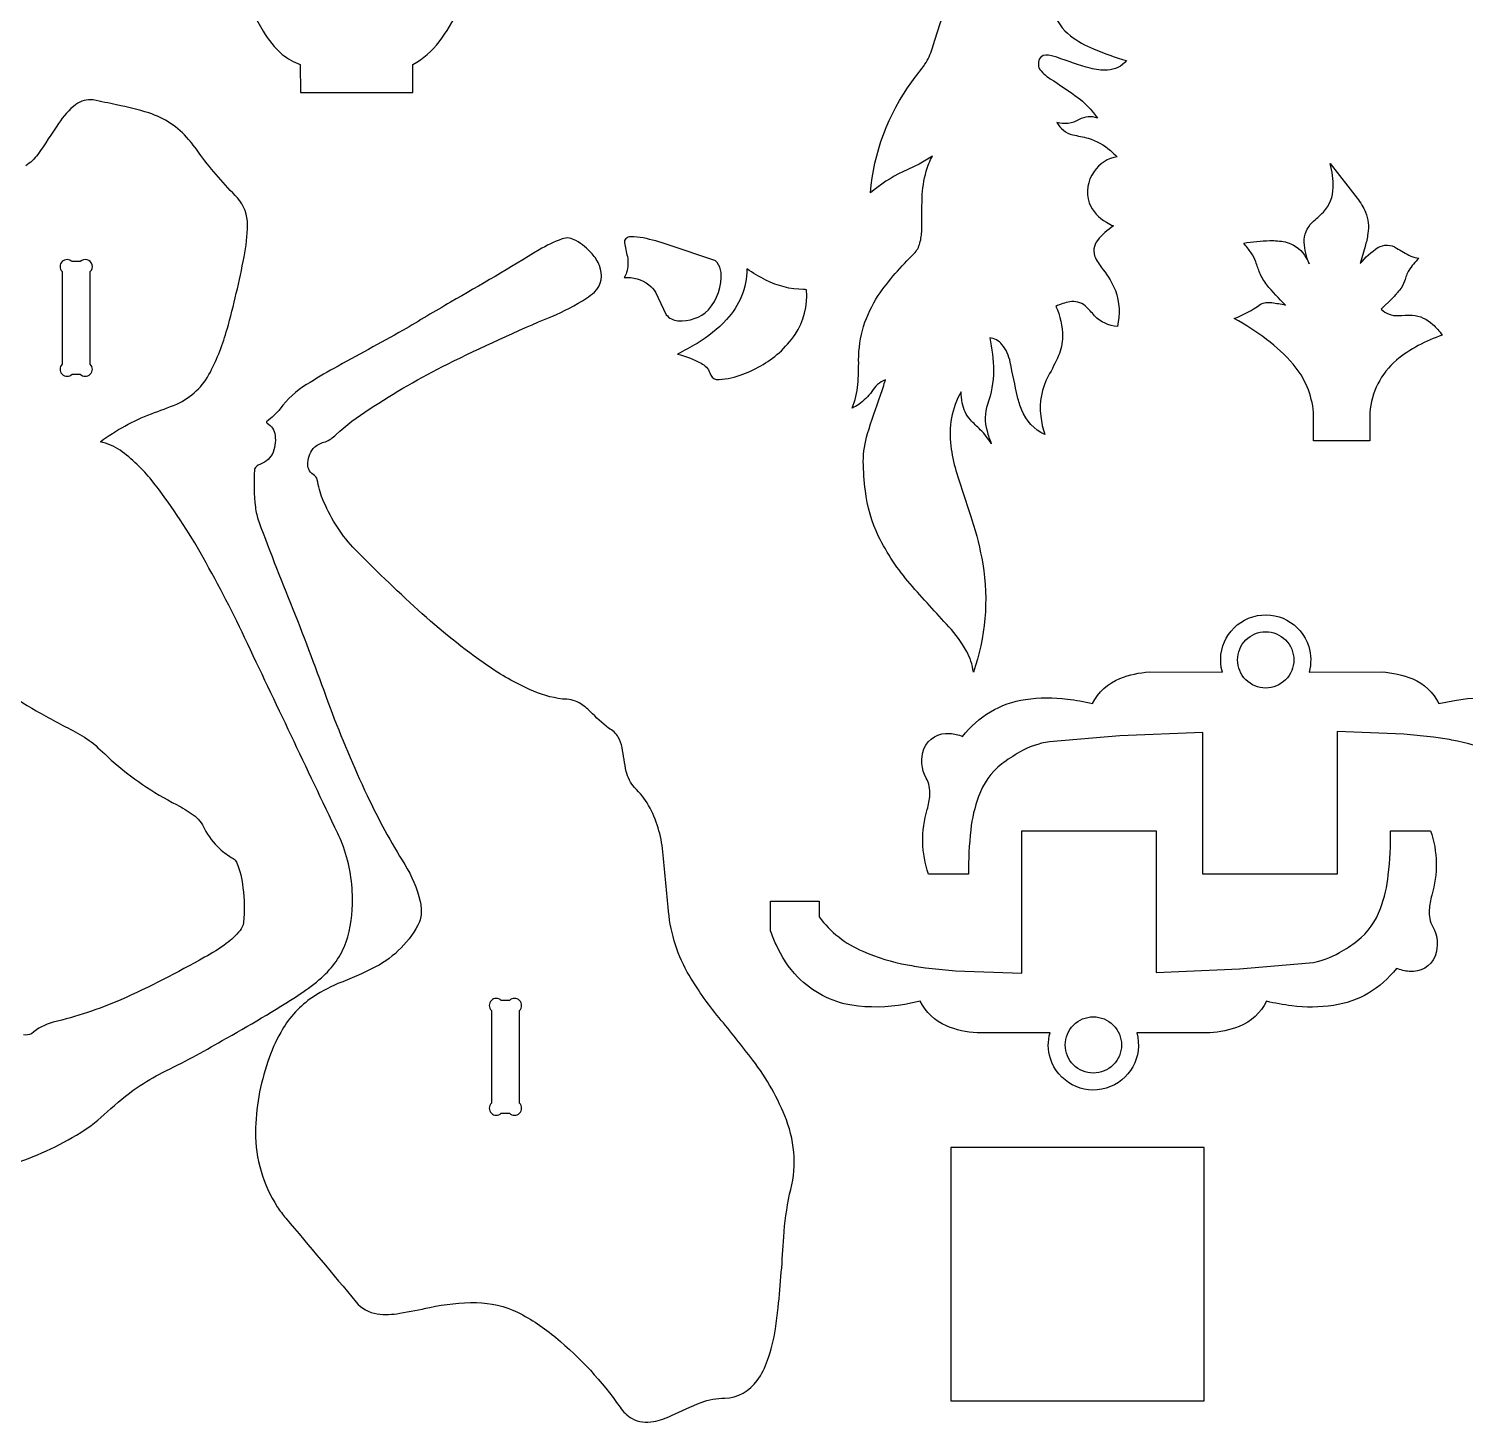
# Model space of a CAD drawing. Extents: x -775 to 742, y -538 to 729.
# Drawn here: x -186.8 to 119.4, y -519 to -222 of the extents above; entities that cross this region are included whole.
import ezdxf

# ---------------------------------------------------------------- set-up
doc = ezdxf.new("R2010")
doc.units = 0
doc.header["$MEASUREMENT"] = 0
doc.layers.get('0').update_dxf_attribs({"linetype": 'CONTINUOUS'})

msp = doc.modelspace()

# ---------------------------------------------------------------- linework, layer by layer
for points in [[(31.66, -218.34, 0.159769), (35.26, -223.54, 0.065779), (40.19, -226.36, 0.029941), (47.24, -228.85, -0.206916), (43.14, -230.85, -0.081775), (39.49, -230.48, -0.016954), (32.34, -228.11, 0.064515), (30.02, -227.66, 0.399711), (28.48, -229.14, 0.045603), (28.51, -230.39, 0.096194), (30.93, -232.69, -0.015351), (36.94, -236.8, -0.055443), (40.18, -239.95, -0.026995), (41.01, -241.12, 0.229102), (37.1, -241.42, -0.208807), (32.37, -242.01, 0.204628), (35.76, -244.69, -0.016988), (39.05, -245.36, -0.107431), (43.79, -248.03, -0.022475), (45.25, -249.36, 0.218712), (40.29, -252.5, 0.242792), (39.26, -259.16, 0.171211), (42.94, -263.3, 0.034263), (44.43, -264.06, 0.079498), (41.03, -267.15, 0.288426), (40.59, -270.88, 0.058521), (42.27, -273.45, -0.0702), (44.85, -277.86, -0.147236), (45.27, -285.5, -0.181166), (40.42, -283.24, 0.021509), (38.4, -281.11, 0.230598), (35.14, -280.25, 0.065123), (32.17, -281.21, -0.102302), (33.57, -287.68, -0.091665), (32.72, -291.72, -0.024357), (30.54, -296.06, 0.156722), (28.93, -304.61, 0.053485), (29.78, -308.53, -0.192414), (24.92, -303.31, -0.043722), (23.98, -300.49, -0.004509), (22.43, -293.13, 0.118447), (20.67, -289.32, 0.179303), (18.06, -287.91, -0.045794), (18.86, -294.91, -0.090782), (17.56, -302.1, 0.149509), (17.48, -307.73, 0.02609), (18.39, -310.5, 0.066918), (16.05, -307.5, -0.012755), (13.94, -305.4, -0.141985), (12.21, -301.76, -0.037855), (11.97, -299.4, 0.165969), (9.77, -310.95, 0.039609), (10.85, -316.2, 0.008308), (14.27, -326.68, -0.030814), (16.6, -336.1, -0.124766), (14.57, -359.17, 0.102562), (13.1, -354.67, 0.056957), (9.35, -349.48, -0.00545), (1.11, -340.37, -0.063267), (-5.63, -330.23, -0.079245), (-8.44, -320.5, -0.027955), (-8.89, -314.3, -0.072759), (-7.96, -308.34, -0.014972), (-5.22, -300.14, 0.011768), (-4.17, -296.85, 0.164845), (-7.08, -299.37, -0.068298), (-9.83, -302.1, -0.044943), (-11.25, -302.9, 0.076702), (-10.06, -297.86, 0.025079), (-9.88, -292.66, -0.150388), (-5.69, -278.93, -0.05506), (1.97, -269.97, 0.123663), (3.18, -267.73, 0.057019), (3.59, -264.96, -0.011127), (3.65, -258.13, -0.053994), (4.52, -252.38, -0.057119), (5.87, -249.18), (3.03, -250.89), (-0.47, -252.52, 0.059006), (-7.37, -257.02, -0.138745), (1.48, -233.33, 0.003131), (4.26, -229.61, 0.075431), (5.78, -226.32, -0.049842), (17.35, -198.48, 0.025525)], [(-141.09, -214.46, 0.016691), (-136.81, -222.59, 0.072661), (-132.73, -227.51, 0.093343), (-128.89, -229.66), (-128.88, -235.66), (-104.88, -235.66), (-104.88, -229.66, 0.105285), (-99.31, -224.85, 0.055213), (-95.23, -218.05, -0.012702)], [(-190.75, -464.14, 0.06409), (-175.7, -457.28, 0.047462), (-170.05, -452.86, -0.03057), (-163.66, -447.66, -0.031108), (-158.23, -444.49, 0.01828), (-145.54, -437.7, 0.017587), (-128.92, -427.74, 0.027584), (-124.37, -424.29, 0.123049), (-119.11, -416.67, 0.081136), (-117.77, -407.45, 0.090106), (-119.96, -395.67, 0.018928), (-120.89, -393.55, -0.000508), (-140.76, -351.79, 0.018697), (-150.23, -333.62, 0.035354), (-160.53, -318.3, 0.06546), (-167.3, -311.85, 0.096465), (-171.51, -310.08, -0.069768), (-160.63, -304.11, 0.011863), (-155.22, -302.05, 0.168714), (-148.06, -295.21, 0.05114), (-144.49, -286.08, 0.019508), (-140.86, -270.67, 0.03904), (-140.11, -263.85, 0.178461), (-142.25, -258.12, -0.034466), (-150.12, -249.04, 0.021976), (-152.69, -245.63, 0.137779), (-161.16, -240, 0.031604), (-168.05, -238.29, 0.007114), (-173.04, -237.22, 0.189702), (-176.72, -238.17, 0.082574), (-180.41, -242.21, -0.009721), (-184.85, -248.83, -0.099403), (-187.37, -251.23, -0.318601)], [(126.03, -376.52, 0.059209), (116.53, -373.64, 0.014857), (112.65, -373), (106.3, -372.35), (92.14, -371.85), (92.14, -402.21), (63.47, -402.21), (63.47, -372), (45.76, -372.77), (30.79, -374.03, 0.102498), (24.43, -376.24, 0.030753), (20.63, -378.73, 0.139466), (15.68, -385.65, 0.060508), (14.02, -392.77, 0.03116), (13.53, -402.21), (5.01, -402.21, -0.157017), (4.75, -388.46, 0.035516), (5.31, -385.32, 0.137176), (4.54, -381.73, -0.223614), (4.05, -375.48, -0.331307), (9.54, -372.23, -0.077138), (12.29, -372.87, -0.196321), (25.69, -364.98, -0.070369), (34.61, -364.91, -0.029269), (39.96, -365.86, -0.181597), (45.8, -360.51, -0.07802), (52.08, -359.12), (67.64, -359.15, -0.41005), (74.16, -347.35, -0.41005), (86.05, -353.7, -0.144558), (86.12, -359.15), (101.68, -359.12, -0.081978), (108.21, -360.6, -0.173701), (113.8, -365.86), (117.1, -365.2, -0.082916), (128.39, -365.02, -0.161544)], [(-198.86, -356.24, 0.089508), (-185.18, -367.42, 0.007521), (-176.88, -371.88, -0.046189), (-172.98, -374.4, -0.011503), (-169.17, -377.93, 0.061887), (-155.27, -387.4, -0.031072), (-151.69, -389.55, -0.123828), (-149.32, -392.53, 0.080541), (-146.07, -396.83, 0.042401), (-143.22, -398.86, -0.144644), (-142.47, -399.68, -0.077141), (-141.12, -405.15, -0.053762), (-140.98, -412.53, -0.122103), (-141.72, -414.23, -0.062569), (-144.66, -416.98, -0.037214), (-149.3, -419.93, -0.02424), (-167.15, -428.99, -0.042548), (-181.59, -433.79, 0.113695), (-186.19, -436.21, -0.154666), (-187.91, -436.49, 0.061744)]]:
    msp.add_lwpolyline(points, format="xyb")
for points in [[(99.08, -309.85), (87.08, -309.85), (87.08, -303.85, 0.155993), (82.73, -293.52, 0.059057), (77.07, -288.28, 0.034888), (70.17, -283.79, 0.064905), (75.76, -280.78, -0.160834), (78.16, -280.42, -0.027636), (81.09, -280.93, -0.027834), (77.11, -276.6, -0.052141), (75.6, -274.11, -0.010474), (74.79, -271.73, 0.056999), (73.75, -269.79, 0.025774), (72.19, -267.72, -0.033934), (77.78, -267.19, -0.043905), (81.03, -267.47, -0.197847), (85.15, -270.33, -0.035469), (86.16, -272.14, -0.078536), (85.08, -267.55, -0.213048), (86.8, -263.34, 0.006121), (89.17, -261.13, 0.193622), (91.26, -255.9, 0.070609), (90.6, -250.8), (96.41, -258.15, -0.051065), (98.18, -261.17, -0.140689), (98.66, -265.67, -0.030493), (98.08, -268.47), (97.03, -272.11, -0.078778), (100.81, -268.68, -0.283428), (104.79, -268.79, 0.038645), (107.8, -270.49, 0.063253), (109.55, -270.97, 0.062618), (107.39, -273.54, 0.068712), (106.5, -275.81, -0.078977), (105.39, -277.78, -0.028202), (103.93, -279.48), (101.52, -281.83, 0.204637), (105.13, -283.19, -0.025175), (108.13, -283.1, -0.177492), (112.48, -285.06, -0.048942), (114.53, -287.35, 0.092215), (104.74, -292.7, 0.199609), (99.08, -303.85)], [(-71.55, -266.66, 0.134651), (-73.05, -266.84, 0.055888), (-77.98, -269.18, -0.007734), (-96.85, -280.31, 0.003779), (-106.94, -286.3, -0.002321), (-121.73, -294.43, 0.009971), (-127.54, -297.86, 0.094813), (-133.18, -303.05, -0.062206), (-136.03, -305.75, 0.416235), (-135.98, -306.09, -0.231713), (-134.26, -308.7, -0.140587), (-134.91, -312.77, -0.115779), (-136.12, -314.14, -0.039988), (-137.84, -315.09, 0.162249), (-138.6, -315.79, 0.104471), (-138.68, -316.04, 0.039751), (-138.46, -324, 0.049505), (-137.75, -327.06, 0.008144), (-129.97, -346.95, -0.005707), (-122.55, -366.75, 0.017775), (-114.66, -385.44, 0.027389), (-106.63, -400.15, -0.081514), (-103.35, -408.01, -0.076113), (-103.14, -410.86, -0.052898), (-103.45, -412.35, -0.158668), (-112.86, -422, -0.028819), (-120.86, -425.54, 0.048017), (-126.79, -428.8, 0.110914), (-133.06, -435.95, 0.052429), (-135.78, -442.15, 0.081677), (-138.45, -457.23, 0.143639), (-133.79, -473.1, 0.028628), (-131.99, -475.54, -0.002825), (-116.99, -493.41, 0.185322), (-112.51, -495.92, 0.073426), (-107.68, -495.8, 0.014938), (-101.31, -494.54, -0.057137), (-91.36, -493.53, -0.107587), (-82.56, -495.59, -0.056916), (-74.39, -500.99, -0.066558), (-60.73, -515.82, 0.112387), (-58.17, -518.24, 0.182857), (-53.62, -518.86, 0.072292), (-49.74, -517.57, -0.014094), (-43.46, -514.8, -0.099021), (-38.42, -513.91, 0.227521), (-31.5, -510.11, 0.073124), (-29.29, -505.81, 0.049073), (-27.62, -499.14, 0.014518), (-27.04, -494.57, 0.010676), (-25.84, -479.52, -0.035375), (-24.59, -470.4, 0.162659), (-25.29, -454.6, 0.071364), (-32.44, -441.86, 0.014173), (-39.64, -432.83, -0.039247), (-46.4, -423.08, -0.109261), (-50.47, -409.28, -0.002472), (-51.62, -397.43, 0.103092), (-54.64, -387.55, 0.071633), (-57.63, -383.78, -0.12856), (-59.42, -380.31, -0.012507), (-60.3, -375.24, 0.088868), (-61.11, -373, 0.135613), (-63.17, -371.11, -0.02949), (-67.07, -367.58, 0.055604), (-69.43, -365.73, 0.142635), (-72.98, -364.91, -0.076115), (-80.04, -362.86, -0.046171), (-88.91, -357.82, -0.034308), (-103.79, -345.94, -0.01178), (-117.71, -332.53, -0.088827), (-124.15, -322.2, -0.053821), (-125.27, -318.16, 0.220543), (-126.15, -317.08, -0.271486), (-127.29, -314.49, -0.178573), (-125.81, -311.18, -0.118043), (-123.54, -310.05, 0.114176), (-121.31, -308.56, -0.041757), (-114.21, -303.13, -0.029481), (-97.51, -293.51, -0.015622), (-75.27, -283.34, 0.042758), (-67.86, -279.47, 0.03021), (-66.19, -278.19, 0.309283), (-65.13, -272.54, 0.097888), (-66.71, -270.04, 0.092614), (-70.15, -267.2, 0.049196)], [(-59.87, -275.08, -0.183194), (-54.58, -276.6, -0.084417), (-53.19, -278.17), (-50.89, -282.99, 0.212813), (-48.41, -284.27, 0.215186), (-41.89, -281.98, 0.196451), (-39.19, -273.99, 0.13858), (-40.06, -271.86, 0.05227), (-40.5, -271.43), (-50.46, -268.07, 0.026396), (-55.81, -266.63, 0.046394), (-58.43, -266.39, 0.126505), (-59.5, -266.75, 0.260516), (-59.78, -267.65, 0.030325), (-59.18, -270.58, -0.120695), (-59.35, -274.01, -0.059926)], [(-179.65, -273.8), (-179.65, -293.56, 1), (-177.53, -295.68), (-175.78, -295.68, 1), (-173.65, -293.56), (-173.65, -273.8, 1), (-175.78, -271.68), (-177.53, -271.68, 1)], [(-48.48, -291.37, -0.051144), (-43.46, -293.32, -0.180035), (-41.57, -295.4, 0.282704), (-40.26, -296.8, 0.088241), (-35.15, -295.88, 0.096354), (-26.83, -291.11, 0.052748), (-23.41, -287.2, 0.170335), (-20.99, -277.68, 0.064316), (-21.6, -277.59, -0.12136), (-29.65, -275.6, -0.032246), (-33.68, -273.25, -0.190005), (-38.04, -284.03, -0.073461), (-44.33, -289.11, -0.021836)], [(70.88, -356.55, -0.414214), (76.88, -350.55, -0.414214), (82.88, -356.55, -0.414214), (76.88, -362.55, -0.414214)], [(53.56, -423.17), (71.27, -422.4), (86.25, -421.14, 0.102498), (92.61, -418.93, 0.030753), (96.41, -416.44, 0.139463), (101.36, -409.52, 0.060508), (103.02, -402.4, 0.03116), (103.5, -392.96), (112.03, -392.96, -0.157017), (112.28, -406.71, 0.035516), (111.72, -409.85, 0.137176), (112.49, -413.44, -0.223621), (112.98, -419.69, -0.331308), (107.49, -422.94, -0.077104), (104.74, -422.3, -0.196318), (91.34, -430.19, -0.070369), (82.42, -430.26, -0.029269), (77.08, -429.31, -0.181597), (71.23, -434.66, -0.07802), (64.95, -436.05), (49.4, -436.02, -0.410057), (42.88, -447.82, -0.410057), (30.98, -441.47, -0.144618), (30.91, -436.02), (15.35, -436.05, -0.081972), (8.83, -434.57, -0.1737), (3.23, -429.31), (-0.06, -429.97, -0.082918), (-11.35, -430.15, -0.161538), (-22.85, -424.14, -0.087482), (-27.49, -417.19, -0.023846), (-28.67, -414.3), (-28.67, -407.96), (-18.32, -407.96), (-18.32, -411.31, 0.131683), (-8.99, -418.65, 0.059213), (0.5, -421.53, 0.01485), (4.38, -422.17), (10.73, -422.82), (24.89, -423.32), (24.89, -392.96), (53.56, -392.96)], [(-88.17, -431.27), (-88.17, -451.03, 1), (-86.05, -453.15), (-84.29, -453.15, 1), (-82.17, -451.03), (-82.17, -431.27, 1), (-84.29, -429.15), (-86.05, -429.15, 1)], [(46.15, -438.62, -0.414214), (40.15, -444.62, -0.414214), (34.15, -438.62, -0.414214), (40.15, -432.62, -0.414214)]]:
    msp.add_lwpolyline(points, format="xyb", close=True)
msp.add_lwpolyline([(63.8, -460.48), (9.8, -460.48), (9.8, -514.48), (63.8, -514.48)], close=True)

doc.saveas('drawing.dxf')
